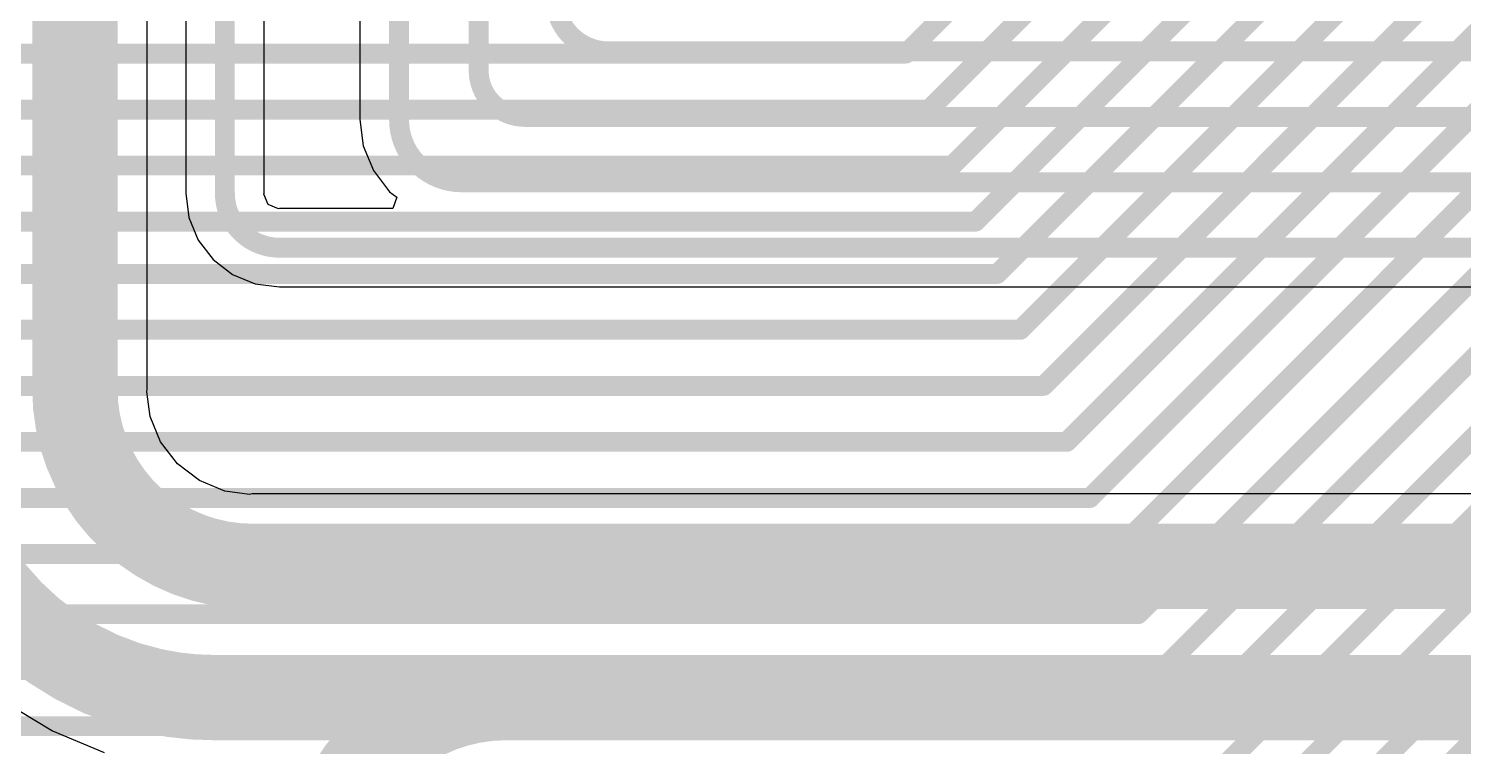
# Model space of a CAD drawing. Header units: inches. Extents: x -14 to 270, y -5 to 115.
# Drawn here: x 40.74 to 53.55, y 10.28 to 16.69 of the extents above; entities that cross this region are included whole.
import ezdxf

# ---------------------------------------------------------------- set-up
doc = ezdxf.new("R2010")
doc.units = ezdxf.units.IN
doc.layers.add('Bottom Layer', color=5, linetype='Continuous')
doc.layers.add('Top Layer', color=1, linetype='Continuous')

msp = doc.modelspace()

# ---------------------------------------------------------------- linework, layer by layer
at = {"layer": 'Bottom Layer'}
for p, q in [((43.694, 28.878), (43.694, 15.877)), ((42.139, 27.255), (42.139, 15.218)), ((42.838, 15.218), (42.838, 27.249)), ((41.795, 13.47), (41.795, 17.78)), ((43.694, 15.877), (43.693, 15.877)), ((43.693, 15.877), (43.724, 15.641)), ((43.724, 15.641), (43.815, 15.421)), ((43.815, 15.421), (43.96, 15.232)), ((42.139, 15.218), (42.138, 15.218)), ((42.138, 15.218), (42.167, 15.002)), ((42.836, 15.211), (42.838, 15.218)), ((42.875, 15.118), (42.836, 15.211)), ((43.96, 15.232), (44.024, 15.183)), ((44.024, 15.183), (43.989, 15.082)), ((42.167, 15.002), (42.25, 14.8)), ((42.967, 15.08), (42.875, 15.118)), ((42.975, 15.082), (42.967, 15.08)), ((43.989, 15.082), (42.975, 15.082)), ((42.25, 14.8), (42.383, 14.627)), ((42.383, 14.627), (42.557, 14.494)), ((42.557, 14.494), (42.758, 14.41)), ((42.758, 14.41), (42.975, 14.382)), ((42.975, 14.382), (42.975, 14.382)), ((42.975, 14.382), (64.158, 14.382)), ((41.791, 13.446), (41.795, 13.47)), ((41.82, 13.226), (41.791, 13.446)), ((41.914, 12.998), (41.82, 13.226)), ((42.064, 12.802), (41.914, 12.998)), ((42.26, 12.652), (42.064, 12.802)), ((42.488, 12.558), (42.26, 12.652)), ((42.708, 12.529), (42.488, 12.558)), ((42.732, 12.533), (42.708, 12.529)), ((85.69, 12.533), (42.732, 12.533)), ((40.521, 10.677), (40.948, 10.416)), ((40.948, 10.416), (41.409, 10.225))]:
    msp.add_line(p, q, dxfattribs=at)
for points, const_width in [([(44.755, 16.316), (44.755, 32.053)], 0.178), ([(44.044, 15.877), (44.044, 29.439)], 0.178), ([(42.488, 15.218), (42.488, 27.686)], 0.178), ([(41.148, 13.47), (41.148, 17.78)], 0.762), ([(45.917, 16.485), (65.126, 16.485)], 0.178), ([(45.17, 15.9), (64.592, 15.9)], 0.178), ([(44.604, 15.316), (65.126, 15.316)], 0.178), ([(42.975, 14.732), (64.592, 14.732)], 0.178), ([(42.732, 11.886), (85.69, 11.886)], 0.762), ([(42.393, 10.714), (44.999, 10.714)], 0.762), ([(44.999, 10.714), (84.888, 10.714)], 0.762)]:
    msp.add_lwpolyline(points, dxfattribs=dict(at, const_width=const_width))
for points, const_width in [([(45.917, 16.485, -0.414214), (45.438, 16.964)], 0.178), ([(45.17, 15.9, -0.414214), (44.755, 16.316)], 0.178), ([(44.604, 15.316, -0.414214), (44.044, 15.877)], 0.178), ([(42.975, 14.732, -0.414214), (42.488, 15.218)], 0.178), ([(42.732, 11.886, -0.414214), (41.148, 13.47)], 0.762), ([(41.847, 10.773, -0.352066), (39.853, 13.254)], 0.762), ([(42.393, 10.714, -0.054238), (41.847, 10.773)], 0.762), ([(43.368, 9.083, -0.414214), (44.999, 10.714)], 0.762)]:
    msp.add_lwpolyline(points, format="xyb", dxfattribs=dict(at, const_width=const_width))
for points, const_width in [([(45.873, 16.485, 1), (45.962, 16.485, 1)], 0.0889), ([(45.873, 16.485, 1), (45.962, 16.485, 1)], 0.0889), ([(44.71, 16.316, 1), (44.799, 16.316, 1)], 0.0889), ([(44.71, 16.316, 1), (44.799, 16.316, 1)], 0.0889), ([(43.999, 15.877, 1), (44.088, 15.877, 1)], 0.0889), ([(43.999, 15.877, 1), (44.088, 15.877, 1)], 0.0889), ([(45.126, 15.9, 1), (45.215, 15.9, 1)], 0.0889), ([(45.126, 15.9, 1), (45.215, 15.9, 1)], 0.0889), ([(44.56, 15.316, 1), (44.649, 15.316, 1)], 0.0889), ([(44.56, 15.316, 1), (44.649, 15.316, 1)], 0.0889), ([(42.444, 15.218, 1), (42.533, 15.218, 1)], 0.0889), ([(42.444, 15.218, 1), (42.533, 15.218, 1)], 0.0889), ([(42.93, 14.732, 1), (43.019, 14.732, 1)], 0.0889), ([(42.93, 14.732, 1), (43.019, 14.732, 1)], 0.0889), ([(40.958, 13.47, 1), (41.339, 13.47, 1)], 0.381), ([(40.958, 13.47, 1), (41.339, 13.47, 1)], 0.381), ([(42.542, 11.886, 1), (42.923, 11.886, 1)], 0.381), ([(42.542, 11.886, 1), (42.923, 11.886, 1)], 0.381), ([(41.657, 10.773, 1), (42.038, 10.773, 1)], 0.381), ([(41.657, 10.773, 1), (42.038, 10.773, 1)], 0.381), ([(42.203, 10.714, 1), (42.584, 10.714, 1)], 0.381), ([(42.203, 10.714, 1), (42.584, 10.714, 1)], 0.381), ([(44.808, 10.714, 1), (45.189, 10.714, 1)], 0.381), ([(44.808, 10.714, 1), (45.189, 10.714, 1)], 0.381), ([(44.808, 10.714, 1), (45.189, 10.714, 1)], 0.381)]:
    msp.add_lwpolyline(points, format="xyb", close=True, dxfattribs=dict(at, const_width=const_width))
at = {"layer": 'Top Layer', "const_width": 0.178}
for points in [[(48.571, 16.466), (59.888, 27.783)], [(48.779, 15.966), (60.095, 27.283)], [(48.986, 15.466), (60.303, 26.783)], [(49.193, 14.965), (60.51, 26.282)], [(49.387, 14.498), (60.704, 25.815)], [(49.594, 13.999), (60.91, 25.315)], [(49.801, 13.498), (61.118, 24.815)], [(50.008, 12.998), (61.325, 24.315)], [(50.215, 12.497), (61.532, 23.814)], [(50.423, 11.997), (61.739, 23.314)], [(50.645, 11.459), (61.962, 22.776)], [(50.853, 10.959), (62.169, 22.276)], [(51.06, 10.459), (62.333, 21.732)], [(51.267, 9.958), (62.54, 21.232)], [(51.474, 9.458), (62.748, 20.731)], [(51.669, 8.989), (62.942, 20.262)], [(51.856, 8.549), (63.129, 19.822)], [(11.536, 16.466), (48.571, 16.466)], [(12.037, 15.966), (48.779, 15.966)], [(12.537, 15.466), (48.986, 15.466)], [(13.037, 14.965), (49.193, 14.965)], [(14.424, 14.498), (49.387, 14.498)], [(14.946, 13.999), (49.594, 13.999)], [(15.537, 13.498), (49.801, 13.498)], [(16.037, 12.998), (50.008, 12.998)], [(16.537, 12.497), (50.215, 12.497)], [(17.038, 11.997), (50.423, 11.997)], [(19.02, 11.459), (50.645, 11.459)], [(19.586, 10.959), (50.853, 10.959)], [(20.054, 10.459), (51.06, 10.459)]]:
    msp.add_lwpolyline(points, dxfattribs=at)
at = {"layer": 'Top Layer', "const_width": 0.0889}
for points in [[(48.527, 16.466, 1), (48.616, 16.466, 1)], [(48.527, 16.466, 1), (48.616, 16.466, 1)], [(48.734, 15.966, 1), (48.823, 15.966, 1)], [(48.734, 15.966, 1), (48.823, 15.966, 1)], [(48.941, 15.466, 1), (49.03, 15.466, 1)], [(48.941, 15.466, 1), (49.03, 15.466, 1)], [(49.149, 14.965, 1), (49.238, 14.965, 1)], [(49.149, 14.965, 1), (49.238, 14.965, 1)], [(49.342, 14.498, 1), (49.431, 14.498, 1)], [(49.342, 14.498, 1), (49.431, 14.498, 1)], [(49.549, 13.999, 1), (49.638, 13.999, 1)], [(49.549, 13.999, 1), (49.638, 13.999, 1)], [(49.756, 13.498, 1), (49.845, 13.498, 1)], [(49.756, 13.498, 1), (49.845, 13.498, 1)], [(49.964, 12.998, 1), (50.053, 12.998, 1)], [(49.964, 12.998, 1), (50.053, 12.998, 1)], [(50.171, 12.497, 1), (50.26, 12.497, 1)], [(50.171, 12.497, 1), (50.26, 12.497, 1)], [(50.378, 11.997, 1), (50.467, 11.997, 1)], [(50.378, 11.997, 1), (50.467, 11.997, 1)], [(50.601, 11.459, 1), (50.69, 11.459, 1)], [(50.601, 11.459, 1), (50.69, 11.459, 1)], [(50.808, 10.959, 1), (50.897, 10.959, 1)], [(50.808, 10.959, 1), (50.897, 10.959, 1)], [(51.015, 10.459, 1), (51.104, 10.459, 1)], [(51.015, 10.459, 1), (51.104, 10.459, 1)]]:
    msp.add_lwpolyline(points, format="xyb", close=True, dxfattribs=at)

doc.saveas('drawing.dxf')
